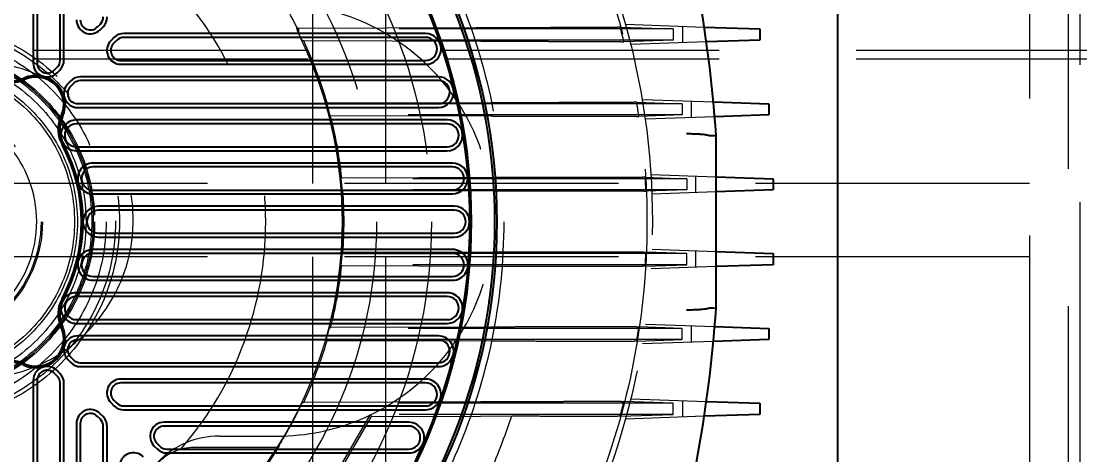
# Model space of a CAD drawing. Header units: millimetres. Extents: x 1293 to 41893, y 1011 to 26911.
# Drawn here: x 13398.4 to 13643.7, y 6601.8 to 6702.2 of the extents above; entities that cross this region are included whole.
import ezdxf

# ---------------------------------------------------------------- set-up
doc = ezdxf.new("R2010")
doc.units = ezdxf.units.MM
doc.header["$LTSCALE"] = 50
doc.linetypes.add('HIDDEN', pattern=[1.905, 1.27, -0.635])
doc.layers.add('CAPA_1', color=7, linetype='Continuous')
doc.styles.add('SLDTEXTSTYLE0', font='TXT', dxfattribs={"width": 0.75})
doc.dimstyles.new('SLDDIMSTYLE0', dxfattribs={"dimtxt": 100, "dimasz": 100, "dimexe": 0, "dimexo": 0.0625, "dimgap": 25, "dimtad": 2, "dimdec": 0, "dimlfac": 1.5, "dimrnd": 1e-09, "dimzin": 12, "dimdsep": 46, "dimtxsty": 'SLDTEXTSTYLE0', "dimsah": 1, "dimcen": 0.09, "dimadec": 0, "dimazin": 3, "dimtfac": 1, "dimtdec": 0, "dimtofl": 0, "dimtmove": 0, "dimatfit": 3, "dimfxl": 1, "dimfrac": 2, "dimtolj": 1, "dimtzin": 12, "dimarcsym": 0})

# ---------------------------------------------------------------- blocks, each defined once
blk = doc.blocks.new('_D_5')
at = {"layer": 'CAPA_1', "transparency": 16777216}
for p, q in [((11574.4, 7831.18), (17588.06, 7831.18)), ((17538.06, 7831.18), (17538.06, 4708.49)), ((16485.16, 4708.49), (17588.06, 4708.49))]:
    blk.add_line(p, q, dxfattribs=at)
for points in [[(17538.06, 7831.18), (17522.68, 7731.18), (17553.45, 7731.18)], [(17538.06, 4708.49), (17553.45, 4808.49), (17522.68, 4808.49)]]:
    blk.add_solid(points, dxfattribs=at)
at = {"layer": 'CAPA_1', "transparency": 16777216, "insert": (17409.15, 6122.06), "char_height": 100, "attachment_point": 1, "rotation": 90, "style": 'SLDTEXTSTYLE0'}
blk.add_mtext('4684', dxfattribs=at)
blk = doc.blocks.new('_D_15')
at = {"layer": 'CAPA_1', "transparency": 16777216}
for p, q in [((6530.12, 8742.38), (6530.12, 9415.65)), ((16745.16, 6492), (16745.16, 9415.65)), ((6530.12, 9365.65), (16745.16, 9365.65))]:
    blk.add_line(p, q, dxfattribs=at)
for points in [[(6530.12, 9365.65), (6630.12, 9350.26), (6630.12, 9381.03)], [(16745.16, 9365.65), (16645.16, 9381.03), (16645.16, 9350.26)]]:
    blk.add_solid(points, dxfattribs=at)
at = {"layer": 'CAPA_1', "transparency": 16777216, "insert": (11452.92, 9494.55), "char_height": 100, "attachment_point": 1, "style": 'SLDTEXTSTYLE0'}
blk.add_mtext('15323', dxfattribs=at)

msp = doc.modelspace()

# ---------------------------------------------------------------- linework, layer by layer
at = {"color": 1, "linetype": 'HIDDEN', "lineweight": 18}
for p, q in [((13465.8721537, 6813.8522048), (13465.8721537, 6664.5855382)), ((13482.8054871, 6813.8522048), (13482.8054871, 6664.5855382)), ((13643.7138204, 6755.5595949), (13643.7138204, 6481.4522048)), ((13632.0721537, 6747.7808819), (13632.0721537, 6481.4522048)), ((13641.0054871, 6731.4773232), (13641.0054871, 6522.7855382)), ((13462.2630267, 6700.4796882), (13462.6424213, 6700.384492)), ((13462.3987246, 6700.5942485), (13503.8245781, 6700.7027953)), ((13549.4647957, 6700.384492), (13462.6424213, 6700.384492)), ((13462.6424213, 6700.384492), (13462.6424213, 6699.4120456)), ((13537.1737307, 6700.8137054), (13549.4647957, 6700.384492)), ((13538.4837601, 6701.4705072), (13556.6717203, 6700.8353697)), ((13549.4647957, 6700.384492), (13549.4647957, 6697.8093219)), ((13551.7198884, 6697.1855224), (13551.7198884, 6701.0082914)), ((13549.4647957, 6697.8093219), (13463.4242088, 6697.8093219)), ((13504.8972777, 6697.4942879), (13463.8647864, 6697.6040336)), ((13549.4647957, 6697.8093219), (13538.0791228, 6697.4117254)), ((13115.6268163, 6695.4915736), (14253.7101497, 6695.4915736)), ((13557.1768045, 6697.3760821), (13539.7245456, 6696.7666358)), ((13115.6268163, 6693.4595736), (13700.793483, 6693.4595736)), ((13469.0656664, 6683.09279), (13469.231584, 6683.0511586)), ((13551.5674773, 6683.0511586), (13469.231584, 6683.0511586)), ((13469.231584, 6683.0511586), (13469.231584, 6682.2854765)), ((13469.2801217, 6683.2600245), (13507.1894245, 6683.3707658)), ((13541.02112, 6683.4194456), (13551.5674773, 6683.0511586)), ((13542.3699189, 6684.0722322), (13558.7920039, 6683.4987604)), ((13551.5674773, 6683.0511586), (13551.5674773, 6680.4759886)), ((13553.7463613, 6679.8521891), (13553.7463613, 6683.6749581)), ((13551.5674773, 6680.4759886), (13469.723226, 6680.4759886)), ((13551.5674773, 6680.4759886), (13541.5355341, 6680.1256654)), ((13507.2043861, 6680.1601356), (13470.0990525, 6680.2696186)), ((13559.0930574, 6680.0388998), (13543.081076, 6679.4797491)), ((13552.6130587, 6665.7178253), (13472.3771933, 6665.7178253)), ((13472.6718155, 6665.9258873), (13508.2345572, 6666.0351383)), ((13542.9909505, 6666.0538367), (13552.6130587, 6665.7178253)), ((13544.3911172, 6666.70352), (13559.4101562, 6666.1790436)), ((13552.6130587, 6665.7178253), (13552.6130587, 6663.1426552)), ((13554.7544395, 6662.5188558), (13554.7544395, 6666.3416248)), ((13632.0721537, 6664.5855382), (13316.6054871, 6664.5855382)), ((13552.6130587, 6663.1426552), (13472.6065715, 6663.1426552)), ((13508.2395841, 6662.8266036), (13472.9361296, 6662.9353988)), ((13552.6130587, 6663.1426552), (13543.1578911, 6662.8124735)), ((13559.4101562, 6662.681437), (13544.6229204, 6662.1650553)), ((13508.2395841, 6648.7005436), (13472.9361296, 6648.5917484)), ((13552.6130587, 6648.384492), (13543.1578911, 6648.7146737)), ((13544.6229204, 6649.3620919), (13559.4101562, 6648.8457102)), ((13554.7544395, 6645.1855224), (13554.7544395, 6649.0082914)), ((13632.0721537, 6647.6522048), (13316.6054871, 6647.6522048)), ((13465.8721537, 6647.6522048), (13465.8721537, 6498.3855382)), ((13552.6130587, 6648.384492), (13472.6065715, 6648.384492)), ((13482.8054871, 6647.6522048), (13482.8054871, 6498.3855382)), ((13552.6130587, 6645.8093219), (13552.6130587, 6648.384492)), ((13552.6130587, 6645.8093219), (13472.3771933, 6645.8093219)), ((13472.6718155, 6645.6012599), (13508.2345572, 6645.492009)), ((13542.9909505, 6645.4733105), (13552.6130587, 6645.8093219)), ((13559.4101562, 6645.3481036), (13544.3911172, 6644.8236273)), ((13507.2043861, 6631.3670116), (13470.0990525, 6631.2575286)), ((13551.5674773, 6631.0511586), (13541.5355341, 6631.4014818)), ((13543.081076, 6632.0473981), (13559.0930574, 6631.4882474)), ((13553.7463613, 6627.8521891), (13553.7463613, 6631.6749581)), ((13469.231584, 6628.4759886), (13469.231584, 6629.2416708)), ((13551.5674773, 6631.0511586), (13469.723226, 6631.0511586)), ((13551.5674773, 6628.4759886), (13551.5674773, 6631.0511586)), ((13469.0656664, 6628.4343572), (13469.231584, 6628.4759886)), ((13551.5674773, 6628.4759886), (13469.231584, 6628.4759886)), ((13469.2801217, 6628.2671227), (13507.1894245, 6628.1563815)), ((13541.02112, 6628.1077017), (13551.5674773, 6628.4759886)), ((13558.7920039, 6628.0283868), (13542.3699189, 6627.454915)), ((13539.7245456, 6614.7605114), (13557.1768045, 6614.1510651)), ((13551.7198884, 6610.5188558), (13551.7198884, 6614.3416248)), ((13549.4647957, 6613.7178253), (13463.4242088, 6613.7178253)), ((13504.8972777, 6614.0328593), (13463.8647864, 6613.9231136)), ((13549.4647957, 6613.7178253), (13538.0791228, 6614.1154218)), ((13549.4647957, 6611.1426552), (13549.4647957, 6613.7178253)), ((13461.622269, 6579.5753672), (13479.5757619, 6610.671729)), ((13467.7069705, 6591.1310562), (13479.3015761, 6611.1426552)), ((13479.3015761, 6611.1426552), (13479.5757619, 6610.671729)), ((13549.4647957, 6611.1426552), (13479.3015761, 6611.1426552)), ((13479.5757619, 6610.671729), (13504.8108568, 6610.7486385)), ((13504.8108568, 6610.7486385), (13512.0552087, 6610.7917149)), ((13537.1737307, 6610.7134418), (13549.4647957, 6611.1426552)), ((13556.6717203, 6610.6917776), (13538.4837601, 6610.05664)), ((13444.3388204, 6606.1188715), (13457.6721537, 6606.1188715)), ((13458.0111173, 6603.4572966), (13438.3830998, 6603.4572966))]:
    msp.add_line(p, q, dxfattribs=at)
at = {"color": 7, "linetype": 'Continuous', "lineweight": 25}
for p, q in [((13401.1836588, 6776.0798235), (13401.1836588, 6692.5013081)), ((13402.0768228, 6776.0798235), (13402.0768228, 6692.5013081)), ((13407.4101562, 6693.1679748), (13407.4101562, 6776.0798235)), ((13408.3033201, 6693.1679748), (13408.3033201, 6776.0798235)), ((13587.6721537, 6589.4522048), (13587.6721537, 6776.1188715)), ((13416.060072, 6700.8513923), (13416.7267386, 6701.5180589)), ((13416.6916343, 6700.21983), (13417.3583009, 6700.8864966)), ((13556.6717203, 6700.8353697), (13569.5831679, 6700.384492)), ((13569.5831679, 6700.384492), (13569.5831679, 6697.8093219)), ((13419.8664125, 6698.3783851), (13419.1997458, 6697.7117184)), ((13420.4979748, 6697.7468228), (13419.8313081, 6697.0801561)), ((13492.1146955, 6699.3234042), (13422.1478906, 6699.3234042)), ((13492.1146955, 6698.4302403), (13422.1478906, 6698.4302403)), ((13569.5831679, 6697.8093219), (13557.1768045, 6697.3760821)), ((13421.481224, 6693.0969069), (13492.1146955, 6693.0969069)), ((13406.060072, 6690.8513923), (13406.7267386, 6691.5180589)), ((13406.6916343, 6690.21983), (13407.3583009, 6690.8864966)), ((13421.481224, 6692.203743), (13492.1146955, 6692.203743)), ((13409.8664125, 6688.3783851), (13409.1997458, 6687.7117184)), ((13495.0597394, 6689.3234042), (13412.1478906, 6689.3234042)), ((13495.0597394, 6688.4302403), (13412.1478906, 6688.4302403)), ((13410.4979748, 6687.7468228), (13409.8313081, 6687.0801561)), ((13411.481224, 6683.0969069), (13495.0597394, 6683.0969069)), ((13558.7920039, 6683.4987604), (13571.6096408, 6683.0511586)), ((13571.6096408, 6683.0511586), (13571.6096408, 6680.4759886)), ((13411.481224, 6682.203743), (13495.0597394, 6682.203743)), ((13571.6096408, 6680.4759886), (13559.0930574, 6680.0388998)), ((13497.1199578, 6679.3234042), (13411.1328968, 6679.3234042)), ((13497.1199578, 6678.4302403), (13411.1328968, 6678.4302403)), ((13559.4101562, 6635.7746878), (13559.4101562, 6675.7524594)), ((13411.1328968, 6673.0969069), (13497.1199578, 6673.0969069)), ((13411.1328968, 6672.203743), (13497.1199578, 6672.203743)), ((13498.3396059, 6669.3234042), (13415.0446956, 6669.3234042)), ((13498.3396059, 6668.4302403), (13415.0446956, 6668.4302403)), ((13559.4101562, 6666.1790436), (13572.617719, 6665.7178253)), ((13572.617719, 6665.7178253), (13572.617719, 6663.1426552)), ((13415.0446956, 6663.0969069), (13498.3396059, 6663.0969069)), ((13415.0446956, 6662.203743), (13498.3396059, 6662.203743)), ((13572.617719, 6663.1426552), (13559.4101562, 6662.681437)), ((13498.7434895, 6659.3234042), (13416.2668228, 6659.3234042)), ((13498.7434895, 6658.4302403), (13416.2668228, 6658.4302403)), ((13416.2668228, 6653.0969069), (13498.7434895, 6653.0969069)), ((13416.2668228, 6652.203743), (13498.7434895, 6652.203743)), ((13498.3396059, 6649.3234042), (13415.0446956, 6649.3234042)), ((13559.4101562, 6648.8457102), (13572.617719, 6648.384492)), ((13498.3396059, 6648.4302403), (13415.0446956, 6648.4302403)), ((13572.617719, 6648.384492), (13572.617719, 6645.8093219)), ((13572.617719, 6645.8093219), (13559.4101562, 6645.3481036)), ((13415.0446956, 6643.0969069), (13498.3396059, 6643.0969069)), ((13415.0446956, 6642.203743), (13498.3396059, 6642.203743)), ((13497.1199578, 6639.3234042), (13411.1328968, 6639.3234042)), ((13497.1199578, 6638.4302403), (13411.1328968, 6638.4302403)), ((13411.1328968, 6633.0969069), (13497.1199578, 6633.0969069)), ((13411.1328968, 6632.203743), (13497.1199578, 6632.203743)), ((13559.0930574, 6631.4882474), (13571.6096408, 6631.0511586)), ((13495.0597394, 6629.3234042), (13411.481224, 6629.3234042)), ((13571.6096408, 6631.0511586), (13571.6096408, 6628.4759886)), ((13495.0597394, 6628.4302403), (13411.481224, 6628.4302403)), ((13571.6096408, 6628.4759886), (13558.7920039, 6628.0283868)), ((13409.8313081, 6624.4469911), (13410.4979748, 6623.7803244)), ((13409.1997458, 6623.8154288), (13409.8664125, 6623.1487621)), ((13412.1478906, 6623.0969069), (13495.0597394, 6623.0969069)), ((13412.1478906, 6622.203743), (13495.0597394, 6622.203743)), ((13406.7267386, 6620.0090883), (13406.060072, 6620.6757549)), ((13407.3583009, 6620.6406506), (13406.6916343, 6621.3073173)), ((13492.1146955, 6619.3234042), (13421.481224, 6619.3234042)), ((13401.1836588, 6619.0258391), (13401.1836588, 6535.4473237)), ((13402.0768228, 6619.0258391), (13402.0768228, 6535.4473237)), ((13407.4101562, 6535.4473237), (13407.4101562, 6618.3591725)), ((13408.3033201, 6535.4473237), (13408.3033201, 6618.3591725)), ((13492.1146955, 6618.4302403), (13421.481224, 6618.4302403)), ((13419.8313081, 6614.4469911), (13420.4979748, 6613.7803244)), ((13419.1997458, 6613.8154288), (13419.8664125, 6613.1487621)), ((13422.1478906, 6613.0969069), (13492.1146955, 6613.0969069)), ((13422.1478906, 6612.203743), (13492.1146955, 6612.203743)), ((13557.1768045, 6614.1510651), (13569.5831679, 6613.7178253)), ((13569.5831679, 6613.7178253), (13569.5831679, 6611.1426552)), ((13416.7267386, 6610.0090883), (13416.060072, 6610.6757549)), ((13417.3583009, 6610.6406506), (13416.6916343, 6611.3073173)), ((13488.2159531, 6609.3234042), (13431.481224, 6609.3234042)), ((13569.5831679, 6611.1426552), (13556.6717203, 6610.6917776)), ((13411.1836588, 6609.0258391), (13411.1836588, 6538.3923676)), ((13412.0768228, 6609.0258391), (13412.0768228, 6538.3923676)), ((13417.4101562, 6538.3923676), (13417.4101562, 6608.3591725)), ((13418.3033201, 6538.3923676), (13418.3033201, 6608.3591725)), ((13488.2159531, 6608.4302403), (13431.481224, 6608.4302403)), ((13429.8313081, 6604.4469911), (13430.4979748, 6603.7803244)), ((13429.1997458, 6603.8154288), (13429.8664125, 6603.1487621)), ((13432.1478906, 6603.0969069), (13488.2159531, 6603.0969069)), ((13432.1478906, 6602.203743), (13488.2159531, 6602.203743))]:
    msp.add_line(p, q, dxfattribs=at)
at = {"color": 1, "linetype": 'HIDDEN', "lineweight": 18, "flags": 128}
for points in [[(13462.2630267, 6700.4796882), (13462.3390198, 6700.5438419), (13462.3987246, 6700.5942485)], [(13537.1737307, 6700.8137054), (13536.86419, 6700.814103), (13536.6209492, 6700.8144165)], [(13463.8647864, 6697.6040336), (13463.6182551, 6697.7189961), (13463.4242088, 6697.8093219)], [(13537.5297638, 6697.4111339), (13537.8374185, 6697.4114656), (13538.0791228, 6697.4117254)], [(13469.0656664, 6683.09279), (13469.1857746, 6683.1864413), (13469.2801217, 6683.2600245)], [(13541.02112, 6683.4194456), (13540.7188386, 6683.4195897), (13540.4813213, 6683.4197033)], [(13470.0990525, 6680.2696186), (13469.888701, 6680.3851864), (13469.723226, 6680.4759886)], [(13540.9974773, 6680.1254685), (13541.2987935, 6680.1255789), (13541.5355341, 6680.1256654)], [(13472.3771933, 6665.7178253), (13472.542221, 6665.8343398), (13472.6718155, 6665.9258873)], [(13542.9909505, 6666.0538367), (13542.6922371, 6666.0538563), (13542.4575323, 6666.0538717)], [(13472.9361296, 6662.9353988), (13472.751644, 6663.0514628), (13472.6065715, 6663.1426552)], [(13542.6250061, 6662.8124572), (13542.9234221, 6662.8124663), (13543.1578911, 6662.8124735)], [(13472.9361296, 6648.5917484), (13472.751644, 6648.4756845), (13472.6065715, 6648.384492)], [(13542.6250061, 6648.71469), (13542.9234221, 6648.7146809), (13543.1578911, 6648.7146737)], [(13472.3771933, 6645.8093219), (13472.542221, 6645.6928074), (13472.6718155, 6645.6012599)], [(13542.9909505, 6645.4733105), (13542.6922371, 6645.473291), (13542.4575323, 6645.4732756)], [(13540.9974773, 6631.4016787), (13541.2987935, 6631.4015683), (13541.5355341, 6631.4014818)], [(13470.0990525, 6631.2575286), (13469.888701, 6631.1419608), (13469.723226, 6631.0511586)], [(13469.0656664, 6628.4343572), (13469.1857746, 6628.340706), (13469.2801217, 6628.2671227)], [(13541.02112, 6628.1077017), (13540.7188386, 6628.1075575), (13540.4813213, 6628.1074439)], [(13463.8647864, 6613.9231136), (13463.6182551, 6613.8081511), (13463.4242088, 6613.7178253)], [(13537.5297638, 6614.1160134), (13537.8374185, 6614.1156816), (13538.0791228, 6614.1154218)], [(13537.1737307, 6610.7134418), (13536.86419, 6610.7130442), (13536.6209492, 6610.7127307)]]:
    msp.add_lwpolyline(points, dxfattribs=at)
at = {"color": 7, "linetype": 'Continuous', "lineweight": 25, "flags": 128}
for points in [[(13557.8104977, 6675.6990364), (13558.7063064, 6675.7289709), (13559.4101562, 6675.7524594)], [(13557.8104977, 6635.8281108), (13558.7063064, 6635.7981763), (13559.4101562, 6635.7746878)]]:
    msp.add_lwpolyline(points, dxfattribs=at)
at = {"color": 1, "linetype": 'HIDDEN', "lineweight": 18}
for radius in [168.6666667, 135.4666667, 118.7026667, 106.0026667, 98, 46.4125348, 45.5083333, 43.3333333, 40.6666667, 40.3448659, 40, 38.6666667, 36.6666667, 36, 28.575, 28.2416667]:
    msp.add_circle((13374.7434895, 6655.7635736), radius, dxfattribs=at)
at = {"color": 7, "linetype": 'Continuous', "lineweight": 25}
for radius in [133.8692317, 133.3333333, 127.9170962, 127.5598306]:
    msp.add_circle((13374.7434895, 6655.7635736), radius, dxfattribs=at)
at = {"color": 1, "linetype": 'HIDDEN', "lineweight": 18}
for centre, radius, start, end in [((13374.7434895, 6655.7635736), 98.3333333, 291.122021382, 248.877978618), ((13374.7434895, 6655.7635736), 170, 326.870377703, 33.129622297), ((13374.7434895, 6655.7635736), 98.4542008, 27.087164924, 36.959923481), ((13374.7434895, 6655.7635736), 80.3039158, 318.955398685, 41.044601315), ((13457.6721537, 6656.1188715), 50, 270, 90), ((13374.7434895, 6655.7635736), 168.5618511, 14.304749948, 15.501388544), ((13374.7434895, 6655.7635736), 98.4542008, 16.217335555, 25.149007718), ((13387.6721537, 6656.1188715), 36.6666667, 270, 90), ((13374.7434895, 6655.7635736), 168.5618511, 8.31001108, 9.443188696), ((13374.7434895, 6655.7635736), 27.2416667, 105.780253349, 74.219746651), ((13374.7434895, 6655.7635736), 98.4542008, 5.924547373, 14.412906759), ((13411.1328968, 6675.7635736), 3.5598306, 194.690434712, 210.883767857), ((13374.7434895, 6655.7635736), 168.5618511, 2.396687125, 3.499934715), ((13374.7434895, 6655.7635736), 98.4542008, 355.822630317, 4.177369683), ((13374.7434895, 6655.7635736), 168.5618511, 356.500065285, 357.603312875), ((13374.7434895, 6655.7635736), 98.4542008, 345.587093241, 354.075452627), ((13411.1328968, 6635.7635736), 3.5598306, 149.116232143, 165.309565288), ((13374.7434895, 6655.7635736), 168.5618511, 350.556811304, 351.68998892), ((13374.7434895, 6655.7635736), 98.4542008, 334.850992282, 343.782664445), ((13374.7434895, 6655.7635736), 168.5618511, 344.498611456, 345.695250052), ((13374.7434895, 6655.7635736), 144.4886719, 335.876601001, 341.865522889), ((13444.3388204, 6586.1188715), 20, 90, 180), ((13438.3830998, 6592.1239633), 11.3333333, 90, 180)]:
    msp.add_arc(centre, radius, start, end, dxfattribs=at)
at = {"color": 7, "linetype": 'Continuous', "lineweight": 25}
for centre, radius, start, end in [((13260.0768228, 6655.7635736), 300, 3.820426343, 17.568308631), ((13414.4101562, 6702.5013081), 3.2264973, 180, 315), ((13414.4101562, 6702.5013081), 2.3333333, 180, 315), ((13415.0768228, 6703.1679748), 2.3333333, 315, 360), ((13415.0768228, 6703.1679748), 3.2264973, 315, 360), ((13421.481224, 6695.4302403), 3.2264973, 135, 270), ((13422.1478906, 6696.0969069), 3.2264973, 90, 135), ((13422.1478906, 6696.0969069), 2.3333333, 90, 135), ((13492.1146955, 6695.7635736), 3.5598306, 270, 89.999963676), ((13492.1146955, 6695.7635736), 2.6666667, 270, 90), ((13421.481224, 6695.4302403), 2.3333333, 135, 270), ((13405.0768228, 6693.1679748), 2.3333333, 315, 0), ((13405.0768228, 6693.1679748), 3.2264973, 315, 0), ((13404.4101562, 6692.5013081), 3.2264973, 180, 314.999991762), ((13404.4101562, 6692.5013081), 2.3333333, 180, 315), ((13396.082675, 6695.340786), 7.3572656, 241.667404306, 294.814969126), ((13396.082675, 6695.340786), 7, 241.667404306, 294.814975118), ((13401.8492494, 6682.8693336), 6.7401058, 335.185030874, 114.81493767), ((13401.8492494, 6682.8693336), 6.3828402, 335.185030874, 114.814969126), ((13412.1478906, 6686.0969069), 3.2264973, 90, 135), ((13412.1478906, 6686.0969069), 2.3333333, 90, 135), ((13495.0597394, 6685.7635736), 3.5598306, 270, 89.999963676), ((13495.0597394, 6685.7635736), 2.6666667, 270, 90), ((13411.481224, 6685.4302403), 3.2264973, 135, 270.000001124), ((13411.481224, 6685.4302403), 2.3333333, 135, 270), ((13414.3207018, 6677.1027591), 7.3572656, 155.185030874, 208.332595694), ((13414.3207018, 6677.1027591), 7, 155.185030874, 208.33261093), ((13411.1328968, 6675.7635736), 3.5598306, 90, 194.690434712), ((13411.1328968, 6675.7635736), 2.6666667, 90, 270), ((13497.1199578, 6675.7635736), 3.5598306, 270, 89.999963676), ((13497.1199578, 6675.7635736), 2.6666667, 270, 90), ((13374.7434895, 6655.7635736), 37.6062371, 331.667404306, 28.332595694), ((13411.1328968, 6675.7635736), 3.5598306, 210.883767857, 270), ((13374.7434895, 6655.7635736), 37.9635027, 331.667404306, 28.332573482), ((13415.0446956, 6665.7635736), 3.5598306, 90, 270.000001124), ((13415.0446956, 6665.7635736), 2.6666667, 90, 270), ((13498.3396059, 6665.7635736), 3.5598306, 270, 89.999963676), ((13498.3396059, 6665.7635736), 2.6666667, 270, 90), ((13416.2668228, 6655.7635736), 3.5598306, 90, 270.000001124), ((13416.2668228, 6655.7635736), 2.6666667, 90, 270), ((13498.7434895, 6655.7635736), 3.5598306, 270, 89.999963676), ((13498.7434895, 6655.7635736), 2.6666667, 270, 90), ((13415.0446956, 6645.7635736), 3.5598306, 90, 270.000001124), ((13498.3396059, 6645.7635736), 3.5598306, 270, 90.000020972), ((13415.0446956, 6645.7635736), 2.6666667, 90, 270), ((13498.3396059, 6645.7635736), 2.6666667, 270, 90), ((13411.1328968, 6635.7635736), 3.5598306, 90, 149.116232143), ((13497.1199578, 6635.7635736), 3.5598306, 270, 90.000020972), ((13414.3207018, 6634.4243881), 7.3572656, 151.667404306, 204.814969126), ((13414.3207018, 6634.4243881), 7, 151.667404306, 204.814993842), ((13411.1328968, 6635.7635736), 3.5598306, 165.309565288, 270), ((13411.1328968, 6635.7635736), 2.6666667, 90, 270), ((13497.1199578, 6635.7635736), 2.6666667, 270, 90), ((13260.0768228, 6655.7635736), 300, 342.431691369, 356.179573657), ((13401.8492494, 6628.6578137), 6.7401058, 245.185030874, 24.814956394), ((13401.8492494, 6628.6578137), 6.3828402, 245.185030874, 24.814969126), ((13411.481224, 6626.0969069), 3.2264973, 90, 225.000010486), ((13495.0597394, 6625.7635736), 3.5598306, 270, 90.000020972), ((13411.481224, 6626.0969069), 2.3333333, 90, 225), ((13495.0597394, 6625.7635736), 2.6666667, 270, 90), ((13396.082675, 6616.1863613), 7.3572656, 65.185030874, 118.332595694), ((13396.082675, 6616.1863613), 7, 65.185030874, 118.332572358), ((13404.4101562, 6619.0258391), 3.2264973, 45, 180.000019848), ((13412.1478906, 6625.4302403), 3.2264973, 225, 270), ((13412.1478906, 6625.4302403), 2.3333333, 225, 270), ((13404.4101562, 6619.0258391), 2.3333333, 45, 180), ((13405.0768228, 6618.3591725), 2.3333333, 0, 45), ((13405.0768228, 6618.3591725), 3.2264973, 0, 45), ((13421.481224, 6616.0969069), 3.2264973, 90, 225), ((13492.1146955, 6615.7635736), 3.5598306, 270, 90.000020972), ((13421.481224, 6616.0969069), 2.3333333, 90, 225), ((13492.1146955, 6615.7635736), 2.6666667, 270, 90), ((13414.4101562, 6609.0258391), 3.2264973, 45, 180), ((13422.1478906, 6615.4302403), 3.2264973, 225, 270), ((13422.1478906, 6615.4302403), 2.3333333, 225, 270), ((13414.4101562, 6609.0258391), 2.3333333, 45, 180), ((13415.0768228, 6608.3591725), 2.3333333, 0, 45), ((13415.0768228, 6608.3591725), 3.2264973, 0, 45), ((13431.481224, 6606.0969069), 3.2264973, 90, 225), ((13488.2159531, 6605.7635736), 3.5598306, 270, 90.000020972), ((13431.481224, 6606.0969069), 2.3333333, 90, 225), ((13488.2159531, 6605.7635736), 2.6666667, 270, 90), ((13424.4101562, 6599.0258391), 3.2264973, 45, 180), ((13432.1478906, 6605.4302403), 3.2264973, 225, 270), ((13432.1478906, 6605.4302403), 2.3333333, 225, 270)]:
    msp.add_arc(centre, radius, start, end, dxfattribs=at)
at = {"color": 1, "linetype": 'HIDDEN', "lineweight": 18}
for points, knots in [([(13462.6424213, 6699.4120456), (13462.5720124, 6699.6120957), (13462.4457097, 6699.9709545), (13462.3190697, 6700.3236202), (13462.2630267, 6700.4796882)], [0, 0, 0, 0, 0.557461838, 1, 1, 1, 1]), ([(13503.8245781, 6700.7027953), (13504.0623854, 6700.703488), (13504.4869984, 6700.7047249), (13504.9098105, 6700.706309), (13505.095824, 6700.7070058)], [0, 0, 0, 0, 0.56005636898, 1, 1, 1, 1]), ([(13505.095824, 6700.7070058), (13506.4710949, 6700.7129204), (13509.2128547, 6700.7247119), (13513.1638598, 6700.7400555), (13516.9482418, 6700.7535438), (13520.5223143, 6700.7659829), (13523.8497754, 6700.7767092), (13526.8730327, 6700.7859334), (13529.5539891, 6700.7938158), (13531.856185, 6700.8003695), (13533.747244, 6700.805795), (13535.1872536, 6700.8097455), (13536.1992229, 6700.8127808), (13536.4685509, 6700.8139142), (13536.6033258, 6700.8144814)], [0, 0, 0, 0, 0.0836327005, 0.1667313486, 0.249283536, 0.3326977586, 0.4161071236, 0.4995317749, 0.582810699, 0.6662248857, 0.7498261038, 0.8331288625, 0.916495688, 1, 1, 1, 1]), ([(13536.6209492, 6700.8144165), (13536.6178274, 6700.8144228), (13536.6122529, 6700.8144339), (13536.6060535, 6700.8144669), (13536.6033258, 6700.8144814)], [0, 0, 0, 0, 0.55999999993, 1, 1, 1, 1]), ([(13463.4242088, 6697.8093219), (13463.2802385, 6698.1094589), (13463.0231457, 6698.6454243), (13462.758755, 6699.1777977), (13462.6424213, 6699.4120456)], [0, 0, 0, 0, 0.5599932061, 1, 1, 1, 1]), ([(13505.1230297, 6697.4936344), (13505.0809043, 6697.4937593), (13505.005679, 6697.4939824), (13504.9304009, 6697.4941945), (13504.8972777, 6697.4942879)], [0, 0, 0, 0, 0.5599894621, 1, 1, 1, 1]), ([(13537.5122723, 6697.4110735), (13537.374837, 6697.4114588), (13537.1002672, 6697.4122285), (13536.0625607, 6697.4144581), (13534.5826079, 6697.4176251), (13532.635108, 6697.4213885), (13530.260571, 6697.4262277), (13527.4996197, 6697.432073), (13524.3927237, 6697.439055), (13520.9818614, 6697.447204), (13517.3130661, 6697.4563814), (13513.4219387, 6697.4675563), (13509.352033, 6697.4797275), (13506.5352294, 6697.4889904), (13505.1230297, 6697.4936344)], [0, 0, 0, 0, 0.0834107003, 0.1666389376, 0.2497508604, 0.3335771857, 0.4171088972, 0.5003933541, 0.5836357925, 0.6667357169, 0.7497113978, 0.8326816395, 0.9161152221, 1, 1, 1, 1]), ([(13537.5122723, 6697.4110735), (13537.5157013, 6697.4110905), (13537.5218246, 6697.4111209), (13537.527338, 6697.4111299), (13537.5297638, 6697.4111339)], [0, 0, 0, 0, 0.56, 1, 1, 1, 1]), ([(13469.231584, 6682.2854765), (13469.2008589, 6682.4366562), (13469.1457475, 6682.7078263), (13469.0902317, 6682.9747006), (13469.0656664, 6683.09279)], [0, 0, 0, 0, 0.5575090634, 1, 1, 1, 1]), ([(13507.1894245, 6683.3707658), (13507.4537944, 6683.371621), (13507.9258835, 6683.3731483), (13508.3979724, 6683.3741964), (13508.6056915, 6683.3746576)], [0, 0, 0, 0, 0.5600000002, 1, 1, 1, 1]), ([(13508.6056915, 6683.3746576), (13509.9948326, 6683.3775348), (13512.7650911, 6683.3832727), (13516.7615363, 6683.390597), (13520.5858272, 6683.3968293), (13524.1952631, 6683.4026529), (13527.5544386, 6683.4074767), (13530.6023384, 6683.411444), (13533.3023667, 6683.4146903), (13535.6205016, 6683.4171546), (13537.521297, 6683.4189511), (13538.9713576, 6683.4198955), (13539.9997196, 6683.4203026), (13540.2917005, 6683.4200667), (13540.4378669, 6683.4199486)], [0, 0, 0, 0, 0.0837429298, 0.1670021608, 0.2497715035, 0.3331924173, 0.4168176318, 0.5006544832, 0.5839319083, 0.6675463951, 0.7515171484, 0.8341623076, 0.9169812232, 1, 1, 1, 1]), ([(13540.4813213, 6683.4197033), (13540.4740828, 6683.4197185), (13540.4611568, 6683.4197456), (13540.4449833, 6683.4198866), (13540.4378669, 6683.4199486)], [0, 0, 0, 0, 0.5599999997, 1, 1, 1, 1]), ([(13469.723226, 6680.4759886), (13469.6337856, 6680.8143968), (13469.4740693, 6681.4187021), (13469.3056772, 6682.0206268), (13469.231584, 6682.2854765)], [0, 0, 0, 0, 0.5599954018, 1, 1, 1, 1]), ([(13509.2295977, 6680.1551254), (13508.8515609, 6680.1557982), (13508.1764953, 6680.1569996), (13507.5014195, 6680.1591774), (13507.2043861, 6680.1601356)], [0, 0, 0, 0, 0.5599999996, 1, 1, 1, 1]), ([(13540.9542336, 6680.1252306), (13540.8079223, 6680.1250214), (13540.515706, 6680.1246036), (13539.4849026, 6680.1245966), (13538.0331643, 6680.1251192), (13536.1337766, 6680.1260196), (13533.8224818, 6680.1275164), (13531.1367045, 6680.1295551), (13528.1126555, 6680.1322257), (13524.7885489, 6680.1354801), (13521.2043279, 6680.1392045), (13517.3915171, 6680.1440018), (13513.3910772, 6680.149196), (13510.618777, 6680.153146), (13509.2295977, 6680.1551254)], [0, 0, 0, 0, 0.0834339444, 0.1666361516, 0.2496276394, 0.333620335, 0.4171902206, 0.5003527413, 0.5836770108, 0.6666965472, 0.7494174889, 0.832576078, 0.916105101, 1, 1, 1, 1]), ([(13540.9542336, 6680.1252306), (13540.9631666, 6680.1253051), (13540.9791184, 6680.1254383), (13540.9918677, 6680.1254593), (13540.9974773, 6680.1254685)], [0, 0, 0, 0, 0.5600000002, 1, 1, 1, 1]), ([(13472.6065715, 6663.1426552), (13472.5683337, 6663.6237664), (13472.5000516, 6664.482897), (13472.4147334, 6665.3404848), (13472.3771933, 6665.7178253)], [0, 0, 0, 0, 0.55999776911, 1, 1, 1, 1]), ([(13508.2345572, 6666.0351383), (13508.757616, 6666.0367888), (13509.6916496, 6666.0397362), (13510.625689, 6666.0408018), (13511.0366663, 6666.0412706)], [0, 0, 0, 0, 0.560000001, 1, 1, 1, 1]), ([(13511.0366663, 6666.0412706), (13512.4081327, 6666.0424266), (13515.1445209, 6666.0447329), (13519.0890812, 6666.0476676), (13522.8588673, 6666.0501287), (13526.4122928, 6666.0523596), (13529.715837, 6666.0541039), (13532.70065, 6666.0554156), (13535.3350898, 6666.0562476), (13537.5920783, 6666.0565667), (13539.462647, 6666.0565196), (13540.9077522, 6666.0561417), (13541.9466419, 6666.0554846), (13542.2494569, 6666.0546504), (13542.4011801, 6666.0542324)], [0, 0, 0, 0, 0.0836134819, 0.1668279617, 0.2496425707, 0.3329345294, 0.4165517124, 0.5004951152, 0.5828919135, 0.6656266403, 0.7487017468, 0.8321201248, 0.9158850324, 1, 1, 1, 1]), ([(13542.4575323, 6666.0538717), (13542.4483853, 6666.0538909), (13542.4320513, 6666.0539253), (13542.410613, 6666.0541386), (13542.4011801, 6666.0542324)], [0, 0, 0, 0, 0.5599979995, 1, 1, 1, 1]), ([(13511.2413418, 6662.8203019), (13510.6810138, 6662.8208987), (13509.680428, 6662.8219646), (13508.679842, 6662.8251861), (13508.2395841, 6662.8266036)], [0, 0, 0, 0, 0.5599999988, 1, 1, 1, 1]), ([(13542.5687473, 6662.8120997), (13542.4167978, 6662.8116258), (13542.1135889, 6662.8106801), (13541.0724927, 6662.8096429), (13539.6247301, 6662.8090291), (13537.7515046, 6662.8088669), (13535.4924263, 6662.8091178), (13532.8631518, 6662.8096811), (13529.8942013, 6662.8105787), (13526.6197898, 6662.8118458), (13523.0847845, 6662.8134094), (13519.3186917, 6662.8154399), (13515.361201, 6662.8177048), (13512.616365, 6662.8194351), (13511.2413418, 6662.8203019)], [0, 0, 0, 0, 0.0843427095, 0.1683025004, 0.2518811488, 0.3350803004, 0.4179014224, 0.5003457658, 0.583710045, 0.6666956464, 0.7493030981, 0.8325506109, 0.9161163744, 1, 1, 1, 1]), ([(13542.5687473, 6662.8120997), (13542.5806147, 6662.8122143), (13542.6018067, 6662.8124189), (13542.6179174, 6662.8124455), (13542.6250061, 6662.8124572)], [0, 0, 0, 0, 0.5599980178, 1, 1, 1, 1]), ([(13511.2413418, 6648.7068453), (13510.6810138, 6648.7062485), (13509.680428, 6648.7051826), (13508.679842, 6648.7019611), (13508.2395841, 6648.7005436)], [0, 0, 0, 0, 0.5599999988, 1, 1, 1, 1]), ([(13542.5687473, 6648.7150475), (13542.4167983, 6648.7155214), (13542.11359, 6648.7164671), (13541.0724967, 6648.7175042), (13539.6247363, 6648.7181178), (13537.7515116, 6648.71828), (13535.4924313, 6648.7180292), (13532.8631603, 6648.7174661), (13529.8942158, 6648.7165687), (13526.6198063, 6648.7153013), (13523.0847976, 6648.7137378), (13519.318701, 6648.7117075), (13515.3612108, 6648.7094425), (13512.6163699, 6648.7077121), (13511.2413418, 6648.7068453)], [0, 0, 0, 0, 0.084342522, 0.1683022003, 0.2518808113, 0.3350800004, 0.4179012349, 0.5003457658, 0.5837094564, 0.6666950578, 0.7493030981, 0.8325503104, 0.9161160739, 1, 1, 1, 1]), ([(13542.5687473, 6648.7150475), (13542.5806147, 6648.7149329), (13542.6018067, 6648.7147283), (13542.6179174, 6648.7147017), (13542.6250061, 6648.71469)], [0, 0, 0, 0, 0.5599980178, 1, 1, 1, 1]), ([(13472.6065715, 6648.384492), (13472.5683337, 6647.9033808), (13472.5000516, 6647.0442502), (13472.4147334, 6646.1866624), (13472.3771933, 6645.8093219)], [0, 0, 0, 0, 0.55999776911, 1, 1, 1, 1]), ([(13508.2345572, 6645.492009), (13508.757616, 6645.4903584), (13509.6916496, 6645.487411), (13510.625689, 6645.4863454), (13511.0366663, 6645.4858766)], [0, 0, 0, 0, 0.560000001, 1, 1, 1, 1]), ([(13511.0366663, 6645.4858766), (13512.4081279, 6645.4847206), (13515.1445112, 6645.4824142), (13519.0890721, 6645.4794794), (13522.8588543, 6645.4770186), (13526.4122763, 6645.4747878), (13529.7158225, 6645.4730432), (13532.7006415, 6645.4717316), (13535.3350847, 6645.4709), (13537.5920713, 6645.470581), (13539.4626407, 6645.470628), (13540.9077482, 6645.4710057), (13541.9466407, 6645.4716627), (13542.2494564, 6645.4724969), (13542.4011801, 6645.4729148)], [0, 0, 0, 0, 0.0836131868, 0.1668276666, 0.2496425706, 0.3329339436, 0.4165511266, 0.5004951151, 0.5828917242, 0.6656263374, 0.7487014061, 0.832119822, 0.9158848431, 1, 1, 1, 1]), ([(13542.4575323, 6645.4732756), (13542.4483853, 6645.4732563), (13542.4320513, 6645.4732219), (13542.410613, 6645.4730086), (13542.4011801, 6645.4729148)], [0, 0, 0, 0, 0.5599979995, 1, 1, 1, 1]), ([(13509.2295977, 6631.3720218), (13508.8515609, 6631.371349), (13508.1764953, 6631.3701476), (13507.5014195, 6631.3679698), (13507.2043861, 6631.3670116)], [0, 0, 0, 0, 0.5599999996, 1, 1, 1, 1]), ([(13540.9542336, 6631.4019167), (13540.807923, 6631.4021258), (13540.5157075, 6631.4025434), (13539.4849059, 6631.4025499), (13538.0331702, 6631.4020281), (13536.1337865, 6631.4011281), (13533.8224945, 6631.3996304), (13531.1367185, 6631.3975921), (13528.1126707, 6631.3949221), (13524.7885662, 6631.3916666), (13521.2043415, 6631.3879427), (13517.3915266, 6631.3831461), (13513.3910873, 6631.3779514), (13510.618782, 6631.3740013), (13509.2295977, 6631.3720218)], [0, 0, 0, 0, 0.0834336343, 0.1666358415, 0.2496276391, 0.3336197225, 0.4171896082, 0.5003527411, 0.583676403, 0.6666959396, 0.7494174888, 0.832575772, 0.9161047952, 1, 1, 1, 1]), ([(13540.9542336, 6631.4019167), (13540.9631666, 6631.4018421), (13540.9791184, 6631.4017089), (13540.9918677, 6631.401688), (13540.9974773, 6631.4016787)], [0, 0, 0, 0, 0.5600000002, 1, 1, 1, 1]), ([(13469.0656664, 6628.4343572), (13469.0968848, 6628.5845657), (13469.1523852, 6628.851608), (13469.2074796, 6629.1229541), (13469.231584, 6629.2416708)], [0, 0, 0, 0, 0.56248963964, 1, 1, 1, 1]), ([(13469.723226, 6631.0511586), (13469.6337856, 6630.7127504), (13469.4740693, 6630.1084451), (13469.3056772, 6629.5065204), (13469.231584, 6629.2416708)], [0, 0, 0, 0, 0.5599954018, 1, 1, 1, 1]), ([(13507.1894245, 6628.1563815), (13507.4537944, 6628.1555262), (13507.9258835, 6628.1539989), (13508.3979724, 6628.1529508), (13508.6056915, 6628.1524896)], [0, 0, 0, 0, 0.5600000002, 1, 1, 1, 1]), ([(13508.6056915, 6628.1524896), (13509.9916567, 6628.1496191), (13512.7555858, 6628.1438948), (13516.7433555, 6628.1365837), (13520.5599944, 6628.1303601), (13524.163098, 6628.124544), (13527.5175183, 6628.1197214), (13530.5626661, 6628.1157536), (13533.2621281, 6628.112503), (13535.5819999, 6628.1100303), (13537.4924347, 6628.1082195), (13538.9555204, 6628.1072622), (13539.9957957, 6628.1068448), (13540.29039, 6628.1070806), (13540.4378669, 6628.1071986)], [0, 0, 0, 0, 0.083550631, 0.1666189141, 0.2491986876, 0.3324300692, 0.4158642908, 0.499508595, 0.5826064762, 0.6660408851, 0.7498308456, 0.8330345635, 0.9164154069, 1, 1, 1, 1]), ([(13540.4813213, 6628.1074439), (13540.4740828, 6628.1074287), (13540.4611568, 6628.1074016), (13540.4449833, 6628.1072606), (13540.4378669, 6628.1071986)], [0, 0, 0, 0, 0.5599999997, 1, 1, 1, 1]), ([(13463.4242088, 6613.7178253), (13462.4312512, 6611.7344912), (13460.4433016, 6607.7637595), (13457.1992201, 6602.4927695), (13453.9563492, 6597.7925514), (13451.7837791, 6595.0654156), (13450.6983785, 6593.7029579)], [0, 0, 0, 0, 0.2796888648, 0.5599507695, 0.7801545229, 1, 1, 1, 1]), ([(13505.1230297, 6614.0335128), (13505.0809043, 6614.0333879), (13505.005679, 6614.0331648), (13504.9304009, 6614.0329527), (13504.8972777, 6614.0328593)], [0, 0, 0, 0, 0.5599894621, 1, 1, 1, 1]), ([(13537.5122723, 6614.1160737), (13537.3748377, 6614.1156883), (13537.1002687, 6614.1149184), (13536.062564, 6614.1126878), (13534.5826143, 6614.1095223), (13532.6351188, 6614.1057596), (13530.2605845, 6614.1009186), (13527.4996347, 6614.0950742), (13524.3927402, 6614.0880931), (13520.9818798, 6614.0799424), (13517.3130808, 6614.0707658), (13513.4219491, 6614.0595922), (13509.3520439, 6614.0474201), (13506.5352349, 6614.0381569), (13505.1230297, 6614.0335128)], [0, 0, 0, 0, 0.0834103751, 0.1666386125, 0.2497508597, 0.3335765441, 0.4171082558, 0.5003933535, 0.5836351537, 0.6667350787, 0.7497113974, 0.8326813135, 0.9161148968, 1, 1, 1, 1]), ([(13537.5122723, 6614.1160737), (13537.5157013, 6614.1160567), (13537.5218246, 6614.1160263), (13537.527338, 6614.1160173), (13537.5297638, 6614.1160134)], [0, 0, 0, 0, 0.56, 1, 1, 1, 1]), ([(13512.0552087, 6610.7917149), (13513.7129835, 6610.785454), (13517.023495, 6610.7729511), (13521.5651743, 6610.7578242), (13525.6789268, 6610.7447405), (13529.25122, 6610.7341501), (13532.2120606, 6610.7257706), (13534.4659973, 6610.719327), (13536.0335736, 6610.714934), (13536.4133187, 6610.7134222), (13536.6033258, 6610.7126658)], [0, 0, 0, 0, 0.1250619858, 0.2497439075, 0.374704795, 0.4998521195, 0.6247714649, 0.7500048238, 0.8749138856, 1, 1, 1, 1]), ([(13536.6209492, 6610.7127307), (13536.6178274, 6610.7127244), (13536.6122529, 6610.7127133), (13536.6060535, 6610.7126803), (13536.6033258, 6610.7126658)], [0, 0, 0, 0, 0.5599999999, 1, 1, 1, 1])]:
    msp.add_open_spline(points, degree=3, knots=knots, dxfattribs=at)
at = {"color": 7, "linetype": 'Continuous', "lineweight": 25}
for points, knots in [([(13552.5275053, 6676.17189), (13552.9949949, 6676.1631443), (13553.8743956, 6676.1466927), (13554.7838419, 6676.1112454), (13555.3776442, 6676.0805097), (13555.7460743, 6676.0576505), (13556.0603928, 6676.0348458), (13556.7383974, 6675.9780133), (13557.5406276, 6675.8756768), (13557.7223476, 6675.7571863), (13557.8089141, 6675.7007407)], [0, 0, 0, 0, 0.1523427163, 0.2865738956, 0.346924799, 0.4027494859, 0.4540504217, 0.5008298017, 0.7622086307, 1, 1, 1, 1]), ([(13557.808914, 6675.7007407), (13557.8092253, 6675.7001866), (13557.809781, 6675.6991972), (13557.8102787, 6675.6990856), (13557.8104977, 6675.6990364)], [0, 0, 0, 0, 0.5599995653, 1, 1, 1, 1]), ([(13552.5275052, 6635.3552573), (13553.0278979, 6635.3649322), (13553.9509052, 6635.3827782), (13554.8841558, 6635.4212556), (13555.4679502, 6635.4526018), (13555.8122057, 6635.4744922), (13556.0942582, 6635.4951789), (13556.7514372, 6635.5504536), (13557.5427509, 6635.6523946), (13557.7235102, 6635.7705714), (13557.8089139, 6635.8264066)], [0, 0, 0, 0, 0.1633903072, 0.3013841595, 0.3608429723, 0.4139071105, 0.4605673653, 0.5008156276, 0.7641494054, 1, 1, 1, 1]), ([(13557.8104977, 6635.8281108), (13557.8102177, 6635.8280287), (13557.8097176, 6635.827882), (13557.8091596, 6635.8268574), (13557.808914, 6635.8264066)], [0, 0, 0, 0, 0.5600004419, 1, 1, 1, 1])]:
    msp.add_open_spline(points, degree=3, knots=knots, dxfattribs=at)

# ---------------------------------------------------------------- dimensions: what is measured, and where the dimension line sits
at = {"layer": 'CAPA_1'}
dim = msp.add_linear_dim(base=(16745.1618891, 9365.6463094), p1=(6530.1246702, 8678.8772747), p2=(16745.1618891, 6428.5014528), dimstyle='SLDDIMSTYLE0', dxfattribs=at)
dim.commit()
dim.dimension.update_dxf_attribs({"geometry": '_D_15', "text_midpoint": (11637.6432797, 9365.6463094), "dimtype": 160})
dim = msp.add_linear_dim(base=(17538.0605071, 4708.4929069), p1=(11510.8968592, 7831.1769069), p2=(16421.6646746, 4708.4929069), angle=90, dimstyle='SLDDIMSTYLE0', dxfattribs=at)
dim.commit()
dim.dimension.update_dxf_attribs({"geometry": '_D_5', "text_midpoint": (17538.0605071, 6269.8349069), "dimtype": 160})

doc.saveas('drawing.dxf')
